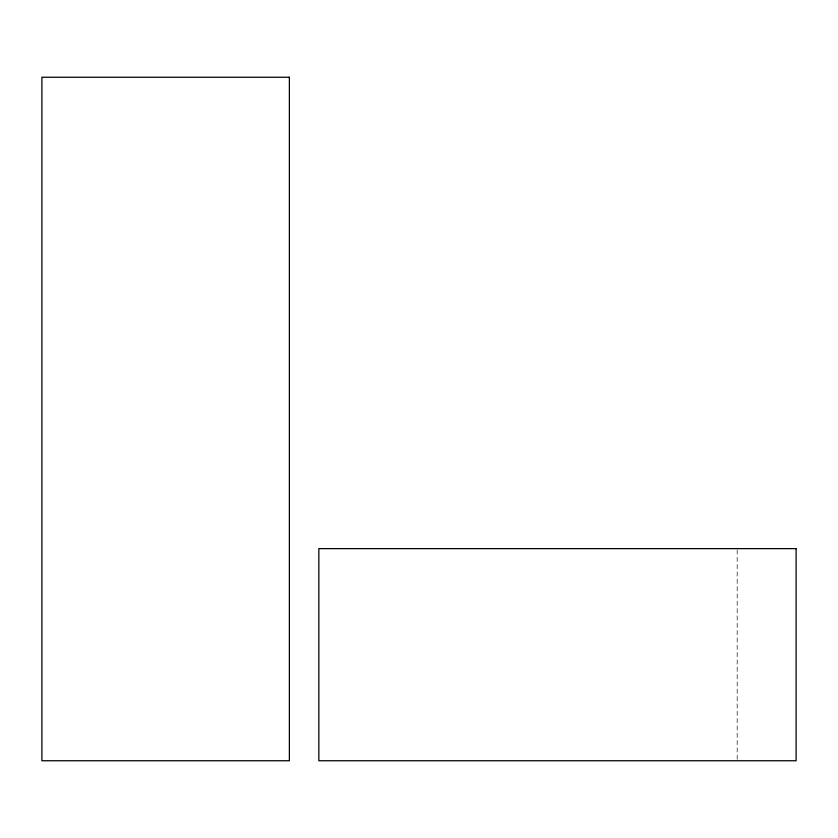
<?xml version="1.0" encoding="UTF-8"?>
<svg xmlns="http://www.w3.org/2000/svg" width="838" height="838" viewBox="0 0 838 838"><rect width="100%" height="100%" fill="white"/><g stroke="black" fill="none" stroke-linecap="round" stroke-linejoin="round"><path stroke-width="0.63" stroke-dasharray="4.19 3.14" d="M737.178 549.938L737.178 759.438"/><path stroke-width="1.26" d="M289.372 77.253L41.9 77.253L41.9 760.747L289.372 760.747L289.372 77.253M796.1 548.628L318.838 548.628L318.838 760.747L796.1 760.747L796.1 548.628"/></g></svg>
